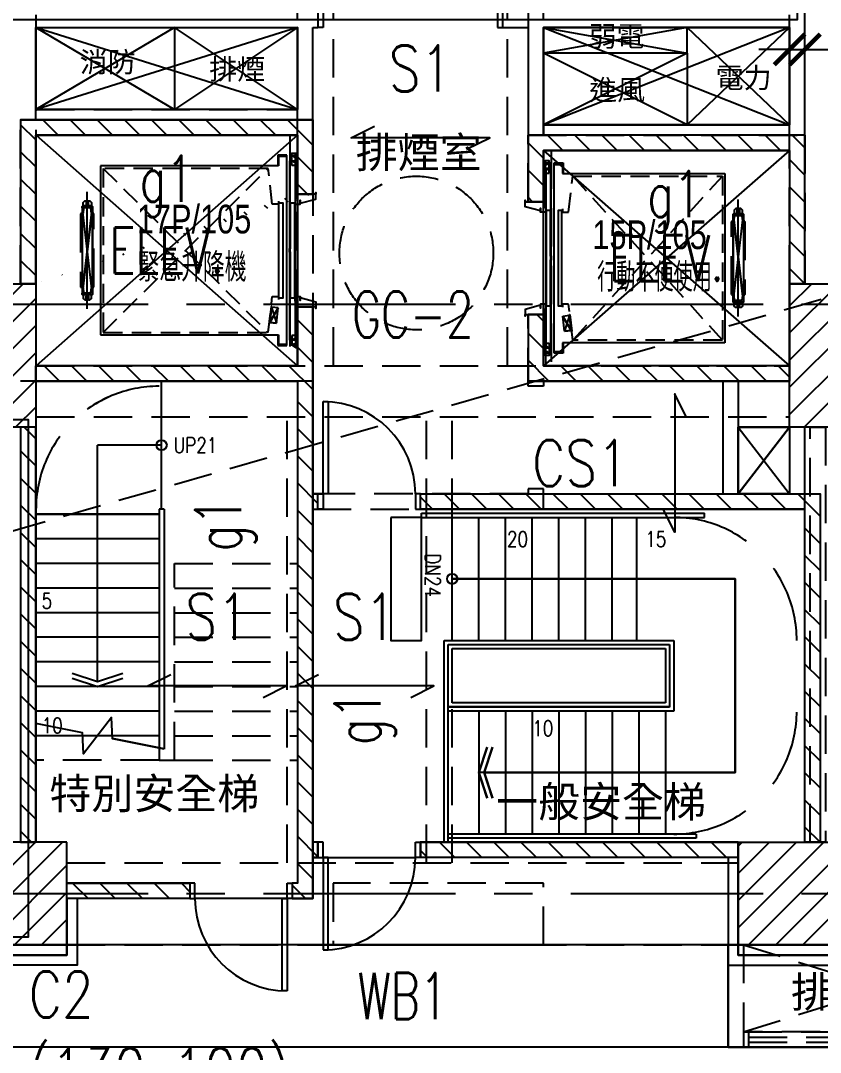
# Model space of a CAD drawing. Header units: millimetres. Extents: x -3377 to 119122, y -22007 to 15479.
# Drawn here: x 28935 to 29715, y 839 to 1846 of the extents above; entities that cross this region are included whole.
import ezdxf
from ezdxf.enums import TextEntityAlignment as Align
from ezdxf.xclip import XClip

# ---------------------------------------------------------------- set-up
doc = ezdxf.new("R2010")
doc.units = ezdxf.units.MM
doc.header["$LTSCALE"] = 150
doc.header["$MEASUREMENT"] = 0
for name, pattern in [('CENTER', [2, 1.25, -0.25, 0.25, -0.25]), ('CONTINOUS', [0]), ('DIVIDE2', [15.875, 6.35, -3.175, 0, -3.175, 0, -3.175]), ('DOT', [0.25, 0, -0.25]), ('HIDDEN', [0.375, 0.25, -0.125]), ('HIDDEN2', [0.1875, 0.125, -0.0625]), ('HIDDENX2', [0.75, 0.5, -0.25]), ('PHANTOM2', [31.75, 15.875, -3.175, 3.175, -3.175, 3.175, -3.175])]:
    doc.linetypes.add(name, pattern=pattern)
doc.layers.get('0').update_dxf_attribs({"plot": 0})
doc.layers.add('AREA', color=3, linetype='Continuous', plot=False)
doc.layers.add('S-ARCH', color=252, linetype='Continuous', plot=False)
for name, color, linetype in [('BEAM', 251, 'DOT'), ('CENTER', 1, 'CENTER'), ('COL', 1, 'Continuous'), ('DIM1', 7, 'Continuous'), ('E-TXT', 7, 'Continuous'), ('FIN', 5, 'Continuous'), ('HIDDEN', 2, 'HIDDEN'), ('OPEN', 4, 'Continuous'), ('OTHER', 4, 'Continuous'), ('PLANT', 3, 'Continuous'), ('S-COL', 7, 'Continuous'), ('S-COLB', 4, 'HIDDEN'), ('S-CONCB', 4, 'HIDDEN'), ('S-CONCB-W', 140, 'HIDDEN'), ('S-CONCWALL', 30, 'Continuous'), ('S-DIM', 2, 'Continuous'), ('S-GRID', 1, 'CENTER'), ('S-HATCH-COL', 13, 'Continuous'), ('S-HATCH-CONCWALL', 161, 'Continuous'), ('S-OPEN', 13, 'Continuous'), ('S-RCBMB', 3, 'HIDDEN'), ('S-RCBMG', 2, 'HIDDEN'), ('S-SLAB', 5, 'Continuous'), ('S-SLABT', 2, 'Continuous'), ('S-STAIR', 1, 'Continuous'), ('S-TEXT', 2, 'Continuous'), ('S-TEXTB', 3, 'Continuous'), ('S-TEXTC', 3, 'Continuous'), ('S-TEXTG', 2, 'Continuous'), ('STAIR', 4, 'Continuous'), ('STAIR3', 7, 'Continuous'), ('TEXT', 2, 'Continuous'), ('WALL', 2, 'Continuous'), ('WALL3', 4, 'Continuous')]:
    doc.layers.add(name, color=color, linetype=linetype)
doc.styles.add('3E', font='simplex.shx', dxfattribs={"width": 0.8, "height": 45, "bigfont": 'dayus.shx'})
doc.styles.add('CHINA', font='romans.shx', dxfattribs={"width": 0.8, "bigfont": 'china.shx'})
doc.styles.add('CHINESET', font='c2.shx', dxfattribs={"bigfont": 'china.shx'})
doc.styles.add('CS4', font='romans.shx', dxfattribs={"width": 0.7, "height": 45, "bigfont": 'lsp.shx'})
doc.styles.add('HH', font='')
doc.styles.get('HH').set_extended_font_data('Microsoft JhengHei')
doc.dimstyles.new('DIM150', dxfattribs={"dimscale": 15, "dimtxt": 3, "dimasz": 2, "dimexe": 2, "dimexo": 2, "dimgap": 1, "dimtad": 1, "dimdec": 1, "dimdsep": 46, "dimtxsty": 'CS4', "dimblk1": 'ARCHTICK', "dimblk2": 'ARCHTICK', "dimsah": 1, "dimcen": 2, "dimdle": 2, "dimadec": 0, "dimazin": 0, "dimtfac": 1, "dimtdec": 1, "dimtmove": 0, "dimatfit": 3, "dimldrblk": 'TAA', "dimfxl": 0, "dimtolj": 1, "dimarcsym": 0})

# ---------------------------------------------------------------- blocks, each defined once
blk = doc.blocks.new('LINE')
at = {"layer": 'S-GRID'}
for points in [[(-11059.11, -2310.91), (-4810.87, -2310.91)], [(-11059.11, -2885.91), (-4810.87, -2885.91)]]:
    blk.add_lwpolyline(points, dxfattribs=at)
blk = doc.blocks.new('CONC')
blk.add_lwpolyline([(-7350.9, -2855.9), (-6695.9, -2855.9), (-6695.9, -2935.9), (-7350.9, -2935.9)], close=True)
blk = doc.blocks.new('_ARCHTICK')
at = {"color": 0, "linetype": 'ByBlock', "const_width": 0.15}
blk.add_lwpolyline([(-0.5, -0.5), (0.5, 0.5)], dxfattribs=at)
blk = doc.blocks.new('*D56')
at = {"layer": 'DEFPOINTS', "color": 0, "transparency": 16777216}
for p in [(29700.3, 1817.8), (29685.3, 1719.2), (29700.3, 1719.2)]:
    blk.add_point(p, dxfattribs=at)
at = {"layer": 'S-DIM', "color": 0, "lineweight": -2, "transparency": 16777216}
for p, q in [((29685.3, 1749.2), (29685.3, 1847.8)), ((29700.3, 1749.2), (29700.3, 1847.8)), ((29685.3, 1817.8), (29655.3, 1817.8)), ((29685.3, 1817.8), (29700.3, 1817.8)), ((29700.3, 1817.8), (30036.6, 1817.8))]:
    blk.add_line(p, q, dxfattribs=at)
at = {"layer": 'S-DIM', "color": 0, "lineweight": -2, "transparency": 16777216, "xscale": 30, "yscale": 30, "zscale": 30}
blk.add_blockref('_ARCHTICK', (29685.3, 1817.8), dxfattribs=at)
at = {"layer": 'S-DIM', "color": 0, "lineweight": -2, "transparency": 16777216, "xscale": 30, "yscale": 30, "zscale": 30, "rotation": 180}
blk.add_blockref('_ARCHTICK', (29700.3, 1817.8), dxfattribs=at)
at = {"layer": 'S-DIM', "color": 0, "transparency": 16777216, "char_height": 45, "attachment_point": 5, "style": 'CS4'}
for s, insert in [('\\A1;RC牆(TYP.)', (29906.7, 1867.1)), ('\\A1;W(15)', (29906.7, 1768.5))]:
    blk.add_mtext(s, dxfattribs=dict(at, insert=insert))
blk = doc.blocks.new('TAA')
at = {"linetype": 'Continuous'}
blk.add_line((0, 0), (-1.663, 0), dxfattribs=at)
blk.add_solid([(-1.5, -0.25), (-1.5, 0.25), (0, 0)], dxfattribs=at)
blk = doc.blocks.new('WALL(B1F)')
for points in [[(-7395.9, -2290.9), (-7395.9, -2130.9), (-7110.9, -2130.9), (-7110.9, -2385.9), (-7380.9, -2385.9), (-7380.9, -2370.9), (-7125.9, -2370.9), (-7125.9, -2145.9), (-7380.9, -2145.9), (-7380.9, -2290.9), (-7395.9, -2290.9)], [(-6645.9, -2290.9), (-6645.9, -2160.9), (-6885.9, -2160.9), (-6885.9, -2210.9), (-6900.9, -2210.9), (-6900.9, -2145.9), (-6630.9, -2145.9), (-6630.9, -2290.9), (-6645.9, -2290.9)], [(-6645.9, -2385.9), (-6885.9, -2385.9), (-6885.9, -2390.9), (-6900.9, -2390.9), (-6900.9, -2320.9), (-6885.9, -2320.9), (-6885.9, -2370.9), (-6645.9, -2370.9), (-6645.9, -2385.9)], [(-6885.9, -2490.9), (-6900.9, -2490.9), (-6900.9, -2495.9), (-7125.9, -2495.9), (-7125.9, -2855.9), (-7110.9, -2855.9), (-7110.9, -2510.9), (-6885.9, -2510.9), (-6885.9, -2490.9)]]:
    blk.add_lwpolyline(points)
blk.add_lwpolyline([(-6610.9, -2835.9), (-6625.9, -2835.9), (-6625.9, -2430.9), (-6610.9, -2430.9)], close=True)
blk = doc.blocks.new('COL(1F)')
for points in [[(-7465.9, -2290.9), (-7380.9, -2290.9), (-7380.9, -2430.9), (-7465.9, -2430.9)], [(-6645.9, -2290.9), (-6560.9, -2290.9), (-6560.9, -2430.9), (-6645.9, -2430.9)], [(-7350.9, -2835.9), (-7480.9, -2835.9), (-7480.9, -2935.9), (-7350.9, -2935.9)], [(-6695.9, -2835.9), (-6565.9, -2835.9), (-6565.9, -2935.9), (-6695.9, -2935.9)]]:
    blk.add_lwpolyline(points, close=True)
blk = doc.blocks.new('WALL(1F)')
for points in [[(-7110.9, -2203.4), (-7110.9, -2130.9), (-7395.9, -2130.9), (-7395.9, -2290.9), (-7380.9, -2290.9)], [(-7380.9, -2290.9), (-7380.9, -2145.9), (-7125.9, -2145.9), (-7125.9, -2203.4)], [(-7125.9, -2203.4), (-7110.9, -2203.4)], [(-7005.9, -2495.9), (-6615.9, -2495.9), (-6615.9, -2835.9), (-6630.9, -2835.9), (-6630.9, -2510.9), (-7005.9, -2510.9), (-7005.9, -2495.9)]]:
    blk.add_lwpolyline(points)
for points in [[(-6630.9, -2290.9), (-6630.9, -2145.9), (-6900.9, -2145.9), (-6900.9, -2210.9), (-6885.9, -2210.9), (-6885.9, -2160.9), (-6645.9, -2160.9), (-6645.9, -2290.9)], [(-7110.9, -2313.4), (-7125.9, -2313.4), (-7125.9, -2370.9), (-7380.9, -2370.9), (-7380.9, -2385.9), (-7125.9, -2385.9), (-7125.9, -2875.9), (-7130.9, -2875.9), (-7130.9, -2890.9), (-7110.9, -2890.9), (-7110.9, -2850.9), (-7105.9, -2850.9), (-7105.9, -2835.9), (-7110.9, -2835.9), (-7110.9, -2510.9), (-7105.9, -2510.9), (-7105.9, -2495.9), (-7110.9, -2495.9), (-7110.9, -2385.9)], [(-6645.9, -2385.9), (-6645.9, -2370.9), (-6885.9, -2370.9), (-6885.9, -2320.9), (-6900.9, -2320.9), (-6900.9, -2385.9)], [(-7380.9, -2430.9), (-7395.9, -2430.9), (-7395.9, -2835.9), (-7380.9, -2835.9)], [(-7005.9, -2835.9), (-6695.9, -2835.9), (-6695.9, -2850.9), (-7005.9, -2850.9)], [(-7230.9, -2890.9), (-7350.9, -2890.9), (-7350.9, -2875.9), (-7230.9, -2875.9)]]:
    blk.add_lwpolyline(points, close=True)
blk = doc.blocks.new('STAIR(1F)')
for p, q in [((-7380.9, -2385.9), (-7380.9, -2719.9)), ((-6943.9, -2767.9), (-6933.9, -2767.9))]:
    blk.add_line(p, q)
at = {"linetype": 'CONTINOUS'}
for p, q in [((-7258.4, -2510.9), (-7258.4, -2385.9)), ((-7258.4, -2448.4), (-7320.9, -2448.4)), ((-7320.9, -2678.9), (-7320.9, -2448.4)), ((-7260.9, -2515.9), (-7380.9, -2515.9)), ((-7260.9, -2510.9), (-7260.9, -2674.9)), ((-7255.9, -2510.9), (-7260.9, -2510.9)), ((-7255.9, -2510.9), (-7255.9, -2676.2)), ((-7004.9, -2514.9), (-6728.9, -2514.9)), ((-7004.9, -2518.9), (-7004.9, -2514.9)), ((-6728.9, -2518.9), (-6728.9, -2514.9)), ((-7004.9, -2518.9), (-6728.9, -2518.9)), ((-6974.9, -2638.9), (-6974.9, -2518.9)), ((-6948.9, -2638.9), (-6948.9, -2518.9)), ((-6922.9, -2638.9), (-6922.9, -2518.9)), ((-6896.9, -2638.9), (-6896.9, -2518.9)), ((-6870.9, -2638.9), (-6870.9, -2518.9)), ((-6844.9, -2638.9), (-6844.9, -2518.9)), ((-6818.9, -2638.9), (-6818.9, -2518.9)), ((-6794.9, -2638.9), (-6794.9, -2518.9)), ((-7260.9, -2539.9), (-7380.9, -2539.9)), ((-7260.9, -2563.9), (-7380.9, -2563.9)), ((-7260.9, -2587.9), (-7380.9, -2587.9)), ((-7260.9, -2611.9), (-7380.9, -2611.9)), ((-7260.9, -2635.9), (-7380.9, -2635.9)), ((-6982.9, -2638.9), (-6758.9, -2638.9)), ((-6982.9, -2835.9), (-6982.9, -2638.9)), ((-6978.9, -2642.9), (-6762.9, -2642.9)), ((-6978.9, -2835.9), (-6978.9, -2642.9)), ((-6974.9, -2646.9), (-6766.9, -2646.9)), ((-6974.9, -2699.9), (-6974.9, -2646.9)), ((-6766.9, -2646.9), (-6766.9, -2699.9)), ((-6762.9, -2642.9), (-6762.9, -2703.9)), ((-6758.9, -2638.9), (-6758.9, -2707.9)), ((-7260.9, -2659.9), (-7380.9, -2659.9)), ((-7260.9, -2674.9), (-7260.9, -2743.9)), ((-7255.9, -2676.2), (-7255.9, -2744.9)), ((-7260.9, -2683.9), (-7380.9, -2683.9)), ((-7260.9, -2683.9), (-7380.9, -2683.9)), ((-7260.9, -2707.9), (-7380.9, -2707.9)), ((-6762.9, -2703.9), (-6978.9, -2703.9)), ((-6758.9, -2707.9), (-6978.9, -2707.9)), ((-6766.9, -2699.9), (-6974.9, -2699.9)), ((-6948.9, -2707.9), (-6948.9, -2827.9)), ((-6922.9, -2707.9), (-6922.9, -2827.9)), ((-6896.9, -2707.9), (-6896.9, -2827.9)), ((-6870.9, -2707.9), (-6870.9, -2827.9)), ((-6844.9, -2707.9), (-6844.9, -2827.9)), ((-6818.9, -2707.9), (-6818.9, -2827.9)), ((-6792.9, -2707.9), (-6792.9, -2827.9)), ((-6766.9, -2707.9), (-6766.9, -2827.9)), ((-7320.9, -2731.9), (-7335.4, -2731.9)), ((-7260.9, -2731.9), (-7306.3, -2731.9)), ((-6736.9, -2827.9), (-6978.9, -2827.9)), ((-6736.9, -2827.9), (-6736.9, -2831.9)), ((-6736.9, -2831.9), (-6978.9, -2831.9))]:
    blk.add_line(p, q, dxfattribs=at)
for points in [[(-7258.4, -2385.9), (-7380.9, -2385.9)], [(-6974.9, -2578.9), (-6698.9, -2578.9), (-6698.9, -2767.9), (-6948.9, -2767.9)], [(-7345.7, -2670.9), (-7320.9, -2678.9), (-7296.1, -2670.9)], [(-7345.7, -2675.9), (-7320.9, -2683.9), (-7296.1, -2675.9)], [(-7255.9, -2744.9), (-7306.2, -2734.8), (-7307.1, -2714.3), (-7334.6, -2749.6), (-7335.6, -2729), (-7380.9, -2719.9)], [(-6940.8, -2792.7), (-6948.9, -2767.9), (-6940.8, -2743.1)], [(-6940.8, -2743.1), (-6948.9, -2767.9), (-6940.8, -2792.7)], [(-6935.8, -2792.7), (-6943.9, -2767.9), (-6935.8, -2743.1)], [(-6935.8, -2743.1), (-6943.9, -2767.9), (-6935.8, -2792.7)]]:
    blk.add_lwpolyline(points)
blk.add_lwpolyline([(-6943.9, -2767.9), (-6698.9, -2767.9), (-6698.9, -2578.9), (-6974.9, -2578.9)], dxfattribs=at)
for centre in [(-7258.4, -2448.4), (-6974.9, -2578.9)]:
    blk.add_circle(centre, 5)
at = {"linetype": 'HIDDENX2'}
for centre, start, end in [((-7260.9, -2510.9), 89.9967, 179.9992), ((-6758.9, -2638.9), 0, 90), ((-6758.9, -2707.9), 270, 0)]:
    blk.add_arc(centre, 120, start, end, dxfattribs=at)
at = {"extrusion": (0, 0, -1)}
blk.add_ellipse((-6974.9, -2578.9), major_axis=(-3.54, 3.54), ratio=1, start_param=5.497787, end_param=11.780972, dxfattribs=at)
at = {"style": 'CHINA', "width": 0.8}
blk.add_text('UP', height=15, dxfattribs=at).set_placement((-7246.7, -2456))
blk.add_text('DN', height=15, rotation=270, dxfattribs=at).set_placement((-7001.4, -2553.9))
blk = doc.blocks.new('COL(B1F)')
for points in [[(-7465.9, -2290.9), (-7380.9, -2290.9), (-7380.9, -2430.9), (-7465.9, -2430.9)], [(-6645.9, -2290.9), (-6560.9, -2290.9), (-6560.9, -2430.9), (-6645.9, -2430.9)], [(-7350.9, -2835.9), (-7480.9, -2835.9), (-7480.9, -2935.9), (-7350.9, -2935.9)], [(-6695.9, -2835.9), (-6565.9, -2835.9), (-6565.9, -2935.9), (-6695.9, -2935.9)]]:
    blk.add_lwpolyline(points, close=True)
blk = doc.blocks.new('DwFm')
at = {"layer": 'DEFPOINTS', "color": 252, "linetype": 'HIDDEN'}
blk.add_lwpolyline([(-6560.9, -6171), (-12110.4, -7760.1)], dxfattribs=at)
blk = doc.blocks.new('A$C46EB5EE3')
at = {"color": 252}
for p, q in [((-685, 250), (-820, 170)), ((-820, 250), (-685, 170)), ((-565, 250), (-685, 170)), ((-565, 170), (-685, 250)), ((-685, 250), (-685, 170)), ((-185, 225), (-185, 250)), ((-185, 225), (-325, 155)), ((-185, 155), (-325, 225)), ((-565, 170), (-820, 170)), ((-85, 155), (-325, 155)), ((-85, 155), (-325, 155)), ((-85, -140), (-135, -140)), ((-135, -205), (-85, -140)), ((-135, -140), (-85, -205)), ((-85, -140), (-85, -205))]:
    blk.add_line(p, q, dxfattribs=at)
at = {"color": 252, "ltscale": 10}
for p, q in [((-566.8, 115.5), (-566.8, 127.5)), ((-323.2, 108), (-323.2, 120)), ((-566.8, -50.5), (-566.8, -62.5)), ((-323.2, -58), (-323.2, -80))]:
    blk.add_line(p, q, dxfattribs=at)
at = {"color": 252, "linetype": 'HIDDEN2'}
for p, q in [((-754.5, 112.5), (-593.5, -47.5)), ((-754.5, -47.5), (-593.5, 112.5)), ((-150.5, 105), (-296.5, -55)), ((-150.5, -55), (-296.5, 105))]:
    blk.add_line(p, q, dxfattribs=at)
at = {"color": 252, "linetype": 'HIDDEN'}
for p, q in [((-685, -273), (-565, -273)), ((-685, -465), (-685, -273)), ((-685, -297), (-565, -297)), ((-685, -321), (-565, -321)), ((-685, -345), (-565, -345)), ((-685, -369), (-565, -369)), ((-685, -393), (-565, -393)), ((-685, -393), (-565, -393)), ((-685, -417), (-565, -417)), ((-685, -441), (-565, -441)), ((-685, -441), (-565, -441)), ((-700, -453), (-700, -465)), ((-700, -465), (-820, -465)), ((-700, -465), (-685, -465)), ((-685, -465), (-565, -465)), ((-130, -730), (-130, -745)), ((-130, -730), (-125, -730)), ((-125, -730), (-125, -745)), ((-55, -730), (-125, -730)), ((-125, -735), (2.5, -735)), ((-125, -740), (2.5, -740)), ((-125, -745), (-130, -745)), ((-125, -745), (-55, -745))]:
    blk.add_line(p, q, dxfattribs=at)
at = {"color": 252}
for points in [[(-185, 250), (-325, 225)], [(-325, 250), (-185, 225), (-325, 225)], [(-85, 250), (-185, 155)], [(-85, 155), (-185, 250)], [(-185, 225), (-185, 155)], [(-325, 155), (-85, 155)], [(-784.8, -379.9), (-760, -388), (-735.2, -379.9)], [(-784.8, -384.9), (-760, -393), (-735.2, -384.9)], [(-379.9, -452.2), (-388, -477), (-379.9, -501.8)], [(-374.9, -452.2), (-383, -477), (-374.9, -501.8)]]:
    blk.add_lwpolyline(points, dxfattribs=at)
at = {"color": 252, "linetype": 'PHANTOM2'}
for points in [[(-575.5, 32.5), (-575.5, 124), (-583.5, 124), (-583.5, 115), (-757, 115), (-757, -50), (-583.5, -50), (-583.5, -59), (-575.5, -59), (-575.5, 32.5)], [(-314.5, 25), (-314.5, 116.5), (-306.5, 116.5), (-306.5, 107.5), (-148, 107.5), (-148, -57.5), (-306.5, -57.5), (-306.5, -66.5), (-314.5, -66.5), (-314.5, 25)]]:
    blk.add_lwpolyline(points, dxfattribs=at)
at = {"color": 252, "linetype": 'DIVIDE2'}
for points in [[(-584.1, -50), (-584.1, -60.4), (-575.5, -60.4), (-575.5, 125.4), (-584.1, 125.4), (-584.1, 115)], [(-566, -17.7), (-566, -60), (-572, -60), (-572, 125), (-566, 125), (-566, 82.7)], [(-324, -25.2), (-324, -67.5), (-318, -67.5), (-318, 117.5), (-324, 117.5), (-324, 75.2)], [(-305.9, -57.5), (-305.9, -67.9), (-314.5, -67.9), (-314.5, 117.9), (-305.9, 117.9), (-305.9, 107.5)]]:
    blk.add_lwpolyline(points, dxfattribs=at)
at = {"color": 252, "ltscale": 10}
for points in [[(-570.5, 115.5), (-570.5, 127.5), (-566.5, 127.5), (-566.5, 115.5)], [(-319.5, 108), (-319.5, 120), (-323.5, 120), (-323.5, 108)], [(-583, -14), (-583, 79), (-579.2, 79), (-579.2, -14)], [(-307, -21.5), (-307, 71.5), (-310.8, 71.5), (-310.8, -21.5)], [(-570.5, -50.5), (-570.5, -60), (-566.5, -62.5), (-566.5, -50.5)], [(-319.5, -58), (-319.5, -70), (-323.5, -70), (-323.5, -58)]]:
    blk.add_lwpolyline(points, close=True, dxfattribs=at)
at = {"color": 252, "linetype": 'HIDDEN2'}
for points in [[(-583.5, 80.5), (-583.5, 77.5), (-589.5, 77.5), (-593.5, 112.5), (-754.5, 112.5), (-754.5, -47.5), (-593.5, -47.5), (-589.5, -12.5), (-583.5, -12.5), (-583.5, -15.5)], [(-306.5, 73), (-306.5, 70), (-300.5, 70), (-296.5, 105), (-150.5, 105), (-150.5, -55), (-296.5, -55), (-300.5, -20), (-306.5, -20), (-306.5, -23)], [(-590.2, -22.9), (-590.1, -22.1), (-590.6, -22.1), (-592.5, -38.5), (-592, -38.5), (-591.9, -37.8)], [(-585.4, -38.5), (-591.9, -37.8), (-583.7, -23.6), (-591.9, -37.8), (-585.4, -38.5), (-583.7, -23.6), (-590.2, -22.9), (-591.9, -37.8), (-590.2, -22.9), (-585.4, -38.5)], [(-299.7, -30.8), (-299.8, -30), (-299.3, -30), (-297.5, -46.4), (-298, -46.4), (-298.1, -45.7)], [(-304.5, -46.4), (-298.1, -45.7), (-306.2, -31.5), (-298.1, -45.7), (-304.5, -46.4), (-306.2, -31.5), (-299.7, -30.8), (-298.1, -45.7), (-299.7, -30.8), (-304.5, -46.4)]]:
    blk.add_lwpolyline(points, dxfattribs=at)
at = {"color": 252, "linetype": 'PHANTOM2'}
for points in [[(-572.5, -55), (-572.5, 120), (-567.2, 120), (-567.2, -55)], [(-317.5, -62.5), (-317.5, 112.5), (-322.8, 112.5), (-322.8, -62.5)]]:
    blk.add_lwpolyline(points, close=True, dxfattribs=at)
at = {"color": 252, "ltscale": 10}
for points in [[(-766, 76), (-774, 76), (-774, 79.3), (-772.5, 80.8), (-771.1, 80.8), (-771.1, 77.2, 0.414214), (-770.9, 77), (-769.1, 77, 0.414214), (-768.9, 77.2), (-768.9, 80.8), (-767.5, 80.8), (-766, 79.3), (-766, 75.5), (-774, 75.5), (-774, 76)], [(-139, 68.5), (-131, 68.5), (-131, 71.8), (-132.5, 73.3), (-133.9, 73.3), (-133.9, 69.7, -0.414214), (-134.1, 69.5), (-135.9, 69.5, -0.414214), (-136.1, 69.7), (-136.1, 73.3), (-137.5, 73.3), (-139, 71.8), (-139, 68), (-131, 68), (-131, 68.5)], [(-766, -10.9), (-774, -10.9), (-774, -14.3), (-772.5, -15.8), (-771.1, -15.8), (-771.1, -12.2, -0.414214), (-770.9, -12), (-769.1, -12, -0.414214), (-768.9, -12.2), (-768.9, -15.8), (-767.5, -15.8), (-766, -14.3), (-766, -10.5), (-774, -10.5), (-774, -10.9)], [(-139, -18.4), (-131, -18.4), (-131, -21.8), (-132.5, -23.3), (-133.9, -23.3), (-133.9, -19.7, 0.414214), (-134.1, -19.5), (-135.9, -19.5, 0.414214), (-136.1, -19.7), (-136.1, -23.3), (-137.5, -23.3), (-139, -21.8), (-139, -18), (-131, -18), (-131, -18.4)]]:
    blk.add_lwpolyline(points, format="xyb", dxfattribs=at)
for points in [[(-565, 89), (-565, 87.5), (-566.2, 81.9), (-567.2, 81.9), (-567.2, 77.5), (-562.2, 77.5), (-562.2, 81.4), (-562.2, 78.5), (-547, 82.5), (-547, 89), (-547, 87.5), (-550, 87.5), (-550, 89), (-550, 87.5), (-565, 87.5)], [(-325, 81.5), (-325, 80), (-323.8, 74.4), (-322.8, 74.4), (-322.8, 70), (-327.8, 70), (-327.8, 73.9), (-327.8, 71), (-343, 75), (-343, 81.5), (-343, 80), (-340, 80), (-340, 81.5), (-340, 80), (-325, 80)], [(-775, 75.5), (-765, 75.5), (-775, -10.5), (-765, 75.5), (-775, 75.5), (-775, -10.5), (-765, -10.5), (-765, 75.5), (-765, -10.5), (-775, 75.5)], [(-572.8, 32.5), (-572.8, 34.3), (-571.7, 34.3), (-571.7, 79), (-567.7, 79), (-567.7, -14), (-571.7, -14), (-571.7, 30.7), (-572.8, 30.7), (-572.8, 32.5)], [(-317.2, 25), (-317.2, 26.8), (-318.3, 26.8), (-318.3, 71.5), (-322.3, 71.5), (-322.3, -21.5), (-318.3, -21.5), (-318.3, 23.2), (-317.2, 23.2), (-317.2, 25)], [(-130, 68), (-140, 68), (-130, -18), (-140, 68), (-130, 68), (-130, -18), (-140, -18), (-140, 68), (-140, -18), (-130, 68)], [(-565, -24), (-565, -22.5), (-566.2, -16.9), (-567.2, -16.9), (-567.2, -12.5), (-562.2, -12.5), (-562.2, -16.4), (-562.2, -13.5), (-547, -17.5), (-547, -24), (-547, -22.5), (-550, -22.5), (-550, -24), (-550, -22.5), (-565, -22.5)], [(-325, -31.5), (-325, -30), (-323.8, -24.4), (-322.8, -24.4), (-322.8, -20), (-327.8, -20), (-327.8, -23.9), (-327.8, -21), (-343, -25), (-343, -31.5), (-343, -30), (-340, -30), (-340, -31.5), (-340, -30), (-325, -30)]]:
    blk.add_lwpolyline(points, dxfattribs=at)
at = {"color": 252, "linetype": 'HIDDEN'}
blk.add_lwpolyline([(-325, -585), (-530, -585), (-530, -645), (-325, -645)], close=True, dxfattribs=at)
at = {"color": 252, "ltscale": 10}
for centre in [(-568.3, 124), (-568.3, 124), (-568.3, 119), (-568.3, 119), (-321.7, 116.5), (-321.7, 116.5), (-321.7, 111.5), (-321.7, 111.5), (-568.3, -54), (-568.3, -54), (-568.3, -59), (-568.3, -59), (-321.7, -61.5), (-321.7, -61.5), (-321.7, -66.5), (-321.7, -66.5)]:
    blk.add_circle(centre, 0.425, dxfattribs=at)
at = {"color": 252}
for centre in [(-697.5, -157.5), (-414, -288)]:
    blk.add_circle(centre, 5, dxfattribs=at)
at = {"color": 252, "linetype": 'HIDDENX2'}
for centre, start, end in [((-700, -220), 89.9967, 179.9992), ((-198, -348), 0, 90), ((-198, -417), 270, 0)]:
    blk.add_arc(centre, 120, start, end, dxfattribs=at)
at = {"layer": 'AREA', "color": 252}
for points in [[(-1702.5, -637.5), (-1702.5, -645), (-1902.5, -645), (-1902.5, 40), (-1797.5, 40), (-1797.5, 687.5), (-1082.5, 687.5), (-1082.5, 482.5), (-77.5, 482.5), (-77.5, 257.5), (-1082.5, 257.5), (-1082.5, -132.5), (-827.5, -132.5), (-827.5, -630), (-827.5, -637.5)], [(-1702.5, -637.5), (-1702.5, -5), (-1797.5, -5), (-1797.5, 687.5), (-1082.5, 687.5), (-1082.5, 482.5), (-77.5, 482.5), (-77.5, 257.5), (-1082.5, 257.5), (-1082.5, -132.5), (-827.5, -132.5), (-827.5, -637.5)], [(155, -745), (-145, -745), (-145, -645), (155, -645)]]:
    blk.add_lwpolyline(points, close=True, dxfattribs=at)
at = {"layer": 'BEAM', "color": 252, "linetype": 'HIDDEN'}
for p, q in [((-572.5, 145), (-572.5, -80)), ((-317.5, 130), (-317.5, -80))]:
    blk.add_line(p, q, dxfattribs=at)
at = {"layer": 'CENTER', "color": 252}
for p, q in [((-770, -24.6), (-770, 89.6)), ((-135, -32.1), (-135, 82.1))]:
    blk.add_line(p, q, dxfattribs=at)
at = {"layer": 'COL', "color": 252}
for points in [[(-905, 0), (-820, 0), (-820, -140), (-905, -140)], [(-85, 0), (0, 0), (0, -140), (-85, -140)], [(-790, -545), (-920, -545), (-920, -645), (-790, -645)], [(-135, -545), (-5, -545), (-5, -645), (-135, -645)]]:
    blk.add_lwpolyline(points, close=True, dxfattribs=at)
at = {"layer": 'DIM1', "color": 252, "linetype": 'HIDDEN'}
blk.add_circle((-449, 30), 75, dxfattribs=at)
at = {"layer": 'FIN', "color": 252}
blk.add_line((-325, 130, 0), (-85, 130, 0), dxfattribs=at)
at = {"layer": 'FIN', "color": 252, "elevation": 0}
for points in [[(-145, -560), (-145, -665), (5, -665), (5, -645)], [(-135, -560), (-135, -655), (-5, -655), (-5, -645)], [(-780, -600), (-780, -665), (-930, -665), (-930, -645)], [(-790, -600), (-790, -655), (-920, -655), (-920, -645)], [(-920, -645), (-920, -655), (-790, -655), (-790, -645)], [(-5, -645), (-5, -655), (-135, -655), (-135, -645)]]:
    blk.add_lwpolyline(points, dxfattribs=at)
at = {"layer": 'HIDDEN', "color": 252}
for points in [[(-776.5, 68), (-776.5, -3, 0.414214), (-776, -3.5), (-774.6, -3.5, -0.385314), (-774.1, -3.9), (-773.6, -8.5, 0.385314), (-773.1, -9), (-766.9, -9, 0.385314), (-766.4, -8.5), (-765.9, -3.9, -0.385314), (-765.4, -3.5), (-764, -3.5, 0.414214), (-763.5, -3), (-763.5, 68, 0.414214), (-764, 68.5), (-765.4, 68.5, -0.385314), (-765.9, 69), (-766.4, 73.6, 0.385314), (-766.9, 74), (-773.1, 74, 0.385314), (-773.6, 73.6), (-774.1, 69, -0.385314), (-774.6, 68.5), (-776, 68.5, 0.414214), (-776.5, 68, 1)], [(-128.5, 60.5), (-128.5, -10.5, -0.414214), (-129, -11), (-130.4, -11, 0.385314), (-130.9, -11.4), (-131.4, -16, -0.385314), (-131.9, -16.5), (-138.1, -16.5, -0.385314), (-138.6, -16), (-139.1, -11.4, 0.385314), (-139.6, -11), (-141, -11, -0.414214), (-141.5, -10.5), (-141.5, 60.5, -0.414214), (-141, 61), (-139.6, 61, 0.385314), (-139.1, 61.5), (-138.6, 66.1, -0.385314), (-138.1, 66.5), (-131.9, 66.5, -0.385314), (-131.4, 66.1), (-130.9, 61.5, 0.385314), (-130.4, 61), (-129, 61, -0.414214), (-128.5, 60.5, -1)]]:
    blk.add_lwpolyline(points, format="xyb", dxfattribs=at)
at = {"layer": 'OPEN', "color": 252, "linetype": 'Continuous'}
for p, q in [((-540, 265), (-540, 250)), ((-370, 265), (-370, 250)), ((-540, 250), (-545, 250)), ((-370, 250), (-365, 250)), ((-540, -205), (-540, -115)), ((-540, -115), (-535, -115)), ((-535, -115), (-535, -205)), ((-545, -205), (-540, -205)), ((-540, -205), (-540, -220)), ((-535, -205), (-540, -205)), ((-445, -205), (-450, -205)), ((-450, -205), (-450, -220)), ((-540, -220), (-545, -220)), ((-450, -220), (-445, -220)), ((-540, -545), (-545, -545)), ((-540, -560), (-540, -545)), ((-450, -560), (-450, -545)), ((-450, -545), (-445, -545)), ((-545, -560), (-540, -560)), ((-540, -560), (-450, -560)), ((-540, -560), (-540, -650)), ((-535, -560), (-540, -560)), ((-535, -650), (-535, -560)), ((-445, -560), (-450, -560)), ((-665, -585), (-670, -585)), ((-665, -600), (-665, -585)), ((-575, -600), (-575, -585)), ((-575, -585), (-570, -585)), ((-670, -600), (-665, -600)), ((-575, -600), (-665, -600)), ((-580, -690), (-580, -600)), ((-580, -600), (-575, -600)), ((-570, -600), (-575, -600)), ((-575, -600), (-575, -690)), ((-540, -650), (-535, -650)), ((-575, -690), (-580, -690))]:
    blk.add_line(p, q, dxfattribs=at)
for centre, start, end in [((-540, -205), 0, 90), ((-540, -560), 270, 0), ((-575, -600), 180, 270)]:
    blk.add_arc(centre, 90, start, end, dxfattribs=at)
at = {"layer": 'OTHER', "color": 252}
blk.add_lwpolyline([(-695, -454), (-745.3, -443.9), (-746.3, -423.3), (-773.7, -458.6), (-774.7, -438.1), (-820, -429)], dxfattribs=at)
at = {"layer": 'PLANT', "color": 252}
for p, q in [((-780, -745, 0), (-890, -745, 0)), ((-780, -745, 0), (-890, -745, 0)), ((-125, -745, 0), (-780, -745, 0)), ((-125, -745, 0), (-780, -745, 0)), ((-125, -745, 0), (-125, -745, 0)), ((175, -745, 0), (-125, -745, 0)), ((-125, -745, 0), (-125, -745, 0)), ((175, -745, 0), (-125, -745, 0))]:
    blk.add_line(p, q, dxfattribs=at)
at = {"layer": 'PLANT', "color": 252, "elevation": 0}
blk.add_lwpolyline([(970, -745), (175, -745), (175, -745), (-125, -745), (-125, -745), (-780, -745), (-890, -745)], dxfattribs=at)
blk.add_lwpolyline([(970, -745), (175, -745), (175, -745), (-125, -745), (-125, -745), (-780, -745), (-890, -745)], dxfattribs=at)
at = {"layer": 'STAIR', "color": 252, "linetype": 'CONTINOUS'}
for p, q in [((-697.5, -220), (-697.5, -95)), ((-760, -388), (-760, -157.5)), ((-697.5, -157.5), (-760, -157.5)), ((-700, -220), (-700, -384)), ((-695, -220), (-700, -220)), ((-695, -220), (-695, -385.3)), ((-700, -225), (-820, -225)), ((-444, -224), (-168, -224)), ((-444, -228), (-444, -224)), ((-444, -228), (-168, -228)), ((-414, -348), (-414, -228)), ((-388, -348), (-388, -228)), ((-362, -348), (-362, -228)), ((-336, -348), (-336, -228)), ((-310, -348), (-310, -228)), ((-284, -348), (-284, -228)), ((-258, -348), (-258, -228)), ((-234, -348), (-234, -228)), ((-168, -228), (-168, -224)), ((-700, -249), (-820, -249)), ((-700, -273), (-820, -273)), ((-700, -297), (-820, -297)), ((-700, -321), (-820, -321)), ((-700, -345), (-820, -345)), ((-422, -348), (-198, -348)), ((-422, -545), (-422, -348)), ((-418, -352), (-202, -352)), ((-418, -545), (-418, -352)), ((-202, -352), (-202, -413)), ((-198, -348), (-198, -417)), ((-414, -356), (-206, -356)), ((-414, -409), (-414, -356)), ((-206, -356), (-206, -409)), ((-700, -369), (-820, -369)), ((-700, -384), (-700, -453)), ((-695, -385.3), (-695, -454)), ((-700, -393), (-820, -393)), ((-700, -393), (-820, -393)), ((-206, -409), (-414, -409)), ((-700, -417), (-820, -417)), ((-202, -413), (-418, -413)), ((-198, -417), (-418, -417)), ((-388, -417), (-388, -537)), ((-362, -417), (-362, -537)), ((-336, -417), (-336, -537)), ((-310, -417), (-310, -537)), ((-284, -417), (-284, -537)), ((-258, -417), (-258, -537)), ((-232, -417), (-232, -537)), ((-206, -417), (-206, -537)), ((-700, -441), (-820, -441)), ((-700, -441), (-820, -441)), ((-176, -537), (-418, -537)), ((-176, -541), (-418, -541)), ((-176, -537), (-176, -541))]:
    blk.add_line(p, q, dxfattribs=at)
for points in [[(-474, -228), (-474, -348), (-444, -348), (-444, -228), (-474, -228)], [(-383, -477), (-138, -477), (-138, -288), (-414, -288)]]:
    blk.add_lwpolyline(points, dxfattribs=at)
at = {"layer": 'STAIR3', "color": 252}
blk.add_line((-383, -477), (-373, -477), dxfattribs=at)
for points in [[(-414, -288), (-138, -288), (-138, -477), (-388, -477)], [(-379.9, -501.8), (-388, -477), (-379.9, -452.2)], [(-374.9, -501.8), (-383, -477), (-374.9, -452.2)]]:
    blk.add_lwpolyline(points, dxfattribs=at)
at = {"layer": 'STAIR3', "color": 252, "extrusion": (0, 0, -1)}
blk.add_ellipse((-414, -288), major_axis=(-3.54, 3.54), ratio=1, start_param=5.497787, end_param=11.780972, dxfattribs=at)
at = {"layer": 'WALL', "color": 252}
for p, q in [((-545, 265), (-545, 250)), ((-365, 265), (-365, 250)), ((-820, 160), (-820, 250)), ((-820, 250), (-565, 250)), ((-820, 250), (-565, 250)), ((-565, 160), (-565, 250)), ((-550, 152.5), (-550, 250)), ((-550, 250), (-545, 250)), ((-365, 250), (-340, 250)), ((-835, 160), (-550, 160)), ((-550, 160), (-550, 87.5)), ((-565, 145), (-820, 145)), ((-820, 145), (-820, -80)), ((-565, 87.5), (-565, 145)), ((-85, 145), (-340, 145)), ((-340, 145), (-340, 80)), ((-325, 80), (-325, 130)), ((-85, 130), (-325, 130)), ((-310, 130), (-85, 130)), ((-310, 130), (-85, 130)), ((-85, 130), (-85, -80)), ((-550, 87.5), (-565, 87.5)), ((-340, 80), (-325, 80)), ((-565, -22.5), (-550, -22.5)), ((-565, -80), (-565, -22.5)), ((-550, -22.5), (-550, -95)), ((-550, -30), (-550, -600)), ((-325, -30), (-340, -30)), ((-340, -30), (-340, -95)), ((-325, -80), (-325, -30)), ((-820, -77.5), (-820, -545)), ((-565, -80), (-820, -80)), ((-85, -80), (-325, -80)), ((-550, -95), (-835, -95)), ((-565, -95), (-565, -95)), ((-550, -95), (-565, -95)), ((-565, -95), (-565, -585)), ((-565, -100), (-565, -100)), ((-550, -95), (-550, -95)), ((-550, -100), (-550, -100)), ((-85, -95), (-340, -95)), ((-150, -95), (-150, -205)), ((-135, -95), (-135, -205)), ((-70, -545), (-70, -140)), ((-70, -545), (-70, -140)), ((-550, -205), (-545, -205)), ((-545, -220), (-545, -205)), ((-445, -220), (-445, -205)), ((-445, -205), (-70, -205)), ((-550, -220), (-545, -220)), ((-445, -220), (-70, -220)), ((-545, -545), (-550, -545)), ((-545, -545), (-545, -560)), ((-135, -545), (-445.4, -545)), ((-445, -545), (-445, -560)), ((-545, -560), (-550, -560)), ((-135, -560), (-445, -560)), ((-670, -585), (-790, -585)), ((-670, -585), (-670, -600)), ((-565, -585), (-570, -585)), ((-570, -585), (-570, -600)), ((-670, -600), (-790, -600)), ((-550, -600), (-570, -600))]:
    blk.add_line(p, q, dxfattribs=at)
for points in [[(-70, 0), (-70, 265), (-340, 265), (-340, 145)], [(-85, 145), (-85, 250), (-325, 250), (-325, 145)]]:
    blk.add_lwpolyline(points, dxfattribs=at)
at = {"layer": 'WALL3', "color": 252, "linetype": 'HIDDEN'}
for p, q in [((-130, -645), (140, -730)), ((-130, -730), (140, -645))]:
    blk.add_line(p, q, dxfattribs=at)
at = {"layer": 'WALL3', "color": 252}
blk.add_lwpolyline([(-145, -645), (-145, -745), (155, -745), (155, -645)], dxfattribs=at)
at = {"layer": 'WALL3', "color": 252, "linetype": 'HIDDEN'}
blk.add_lwpolyline([(-130, -645), (-130, -730), (140, -730), (140, -645)], dxfattribs=at)
at = {"layer": 'E-TXT', "color": 252, "style": 'CHINESET'}
for s, width, p in [('17P/105', 0.8, (-610, 49.1)), ('15P/105', 0.8, (-165.8, 33.8)), ('行動不便使用', 0.7, (-160.9, -7.7))]:
    blk.add_text(s, height=28, dxfattribs=dict(at, width=width)).set_placement(p, align=Align.RIGHT)
at = {"layer": 'E-TXT', "color": 252, "style": 'CHINESET', "width": 0.8}
blk.add_text('緊急升降機', height=28, dxfattribs=at).set_placement((-667.8, 17.5), align=Align.MIDDLE)
at = {"layer": 'TEXT', "color": 252, "style": 'HH'}
for s, height, p in [('弱電', 20, (-281, 231.4)), ('消防', 20, (-777.4, 206.4)), ('排煙', 20, (-651, 199.3)), ('電力', 20, (-157.1, 190.9)), ('進風', 20, (-280.4, 179.2)), ('排氣墩座', 30, (-83.6, -706.1))]:
    blk.add_text(s, height=height, dxfattribs=at).set_placement(p)
for s, p in [('排煙室', (-446.7, 113.1)), ('特別安全梯', (-704.6, -512.4)), ('一般安全梯', (-268.9, -520.5))]:
    blk.add_text(s, height=30, dxfattribs=at).set_placement(p, align=Align.CENTER)
at = {"layer": 'TEXT', "color": 252, "style": 'CHINA', "width": 0.8}
for s, p in [('UP21', (-685.8, -165.1)), ('20', (-360.6, -256.7)), ('15', (-225.7, -256.7)), ('5', (-814.5, -316.9)), ('10', (-814.5, -438.5)), ('10', (-336, -441.3))]:
    blk.add_text(s, height=15, dxfattribs=at).set_placement(p)
blk.add_text('DN24', height=15, rotation=270, dxfattribs=at).set_placement((-440.5, -263))
blk = doc.blocks.new('2022-0217')
blk.add_blockref('A$C46EB5EE3', (17659.9, -6171))

msp = doc.modelspace()

# ---------------------------------------------------------------- hatches: boundary and pattern name
at = {"layer": 'S-HATCH-COL'}
h = msp.add_hatch(dxfattribs=at)
h.set_pattern_fill('ANSI31', color=256, scale=150, style=0)
h.set_pattern_definition([(45, (12110.4, 3880.068), (-13.258252, 13.258252), [])])
h.paths.add_polyline_path([(30740.33, 2359.16), (30850.33, 2359.16), (30850.33, 2259.16), (30740.33, 2259.16)])
h.paths.add_polyline_path([(30740.33, 1619.16), (30850.33, 1619.16), (30850.33, 1519.16), (30740.33, 1519.16)])
h.paths.add_polyline_path([(30720.33, 1044.16), (30850.33, 1044.16), (30850.33, 944.16), (30720.33, 944.16)])
h.paths.add_polyline_path([(29635.33, 1044.16), (29765.33, 1044.16), (29765.33, 944.16), (29635.33, 944.16)])
h.paths.add_polyline_path([(28980.33, 1044.16), (28850.33, 1044.16), (28850.33, 944.16), (28980.33, 944.16)])
h.paths.add_polyline_path([(27965.33, 2934.16), (28095.33, 2934.16), (28095.33, 2834.16), (27965.33, 2834.16)])
h.paths.add_polyline_path([(27965.33, 2369.16), (28075.33, 2369.16), (28075.33, 2269.16), (27965.33, 2269.16)])
h.paths.add_polyline_path([(27965.33, 1634.16), (28075.33, 1634.16), (28075.33, 1534.16), (27965.33, 1534.16)])
h.paths.add_polyline_path([(27965.33, 1044.16), (28095.33, 1044.16), (28095.33, 944.16), (27965.33, 944.16)])
h.paths.add_polyline_path([(28950.33, 2934.16), (28820.33, 2934.16), (28820.33, 2834.16), (28950.33, 2834.16)])
h.paths.add_polyline_path([(29685.33, 1589.16), (29770.33, 1589.16), (29770.33, 1449.16), (29685.33, 1449.16)])
h.paths.add_polyline_path([(29685.33, 2414.16), (29770.33, 2414.16), (29770.33, 2274.16), (29685.33, 2274.16)])
h.paths.add_polyline_path([(28950.33, 2414.16), (28865.33, 2414.16), (28865.33, 2274.16), (28950.33, 2274.16)])
h.paths.add_polyline_path([(28865.33, 1589.16), (28950.33, 1589.16), (28950.33, 1449.16), (28865.33, 1449.16)])
h.paths.add_polyline_path([(29685.33, 2934.16), (29815.33, 2934.16), (29815.33, 2834.16), (29685.33, 2834.16)])
h.paths.add_polyline_path([(30720.33, 2934.16), (30850.33, 2934.16), (30850.33, 2834.16), (30720.33, 2834.16)])
at = {"layer": 'S-HATCH-CONCWALL'}
h = msp.add_hatch(dxfattribs=at)
h.set_pattern_fill('ANSI31', color=256, scale=150, angle=90, style=0)
h.paths.add_polyline_path([(29700.33, 1589.16), (29700.33, 1734.16), (29430.33, 1734.16), (29430.33, 1669.16), (29445.33, 1669.16), (29445.33, 1719.16), (29685.33, 1719.16), (29685.33, 1589.16)])
h.paths.add_polyline_path([(29685.33, 1494.16), (29685.33, 1509.16), (29445.33, 1509.16), (29445.33, 1559.16), (29430.33, 1559.16), (29430.33, 1494.16)])
edge = h.paths.add_edge_path()
edge.add_line((28950.33, 1589.16), (28950.33, 1734.16))
edge.add_line((28950.33, 1734.16), (29205.33, 1734.16))
edge.add_line((29205.33, 1734.16), (29205.33, 1676.66))
edge = h.paths.add_edge_path()
edge.add_line((29205.33, 1676.66), (29220.33, 1676.66))
edge = h.paths.add_edge_path()
edge.add_line((29220.33, 1676.66), (29220.33, 1749.16))
edge.add_line((29220.33, 1749.16), (28935.33, 1749.16))
edge.add_line((28935.33, 1749.16), (28935.33, 1589.16))
edge.add_line((28935.33, 1589.16), (28950.33, 1589.16))
h.paths.add_polyline_path([(29220.33, 1566.66), (29205.33, 1566.66), (29205.33, 1509.16), (28950.33, 1509.16), (28950.33, 1494.16), (29205.33, 1494.16), (29205.33, 1004.16), (29200.33, 1004.16), (29200.33, 989.16), (29220.33, 989.16), (29220.33, 1029.16), (29225.33, 1029.16), (29225.33, 1044.16), (29220.33, 1044.16), (29220.33, 1369.16), (29225.33, 1369.16), (29225.33, 1384.16), (29220.33, 1384.16), (29220.33, 1494.16)])
h.paths.add_polyline_path([(29100.33, 989.16), (28980.33, 989.16), (28980.33, 1004.16), (29100.33, 1004.16)], flags=17)
h.paths.add_polyline_path([(28950.33, 1449.16), (28935.33, 1449.16), (28935.33, 1044.16), (28950.33, 1044.16)])
edge = h.paths.add_edge_path()
edge.add_line((29325.33, 1384.16), (29715.33, 1384.16))
edge.add_line((29715.33, 1384.16), (29715.33, 1044.16))
edge.add_line((29715.33, 1044.16), (29700.33, 1044.16))
edge.add_line((29700.33, 1044.16), (29700.33, 1369.16))
edge.add_line((29700.33, 1369.16), (29325.33, 1369.16))
edge.add_line((29325.33, 1369.16), (29325.33, 1384.16))
h.paths.add_polyline_path([(29325.33, 1044.16), (29635.33, 1044.16), (29635.33, 1029.16), (29325.33, 1029.16)])
h.paths.add_polyline_path([(28950.33, 2369.16), (29685.33, 2369.16), (29685.33, 2354.16), (28950.33, 2354.16)])
h.paths.add_polyline_path([(29685.33, 2126.66), (29685.33, 2079.16), (29637.83, 2079.16)], flags=16)
h.paths.add_polyline_path([(28955.33, 2203.16), (28935.33, 2203.16), (28935.33, 2274.16), (28950.33, 2274.16), (28950.33, 2218.16), (28955.33, 2218.16)])
h.paths.add_polyline_path([(29210.33, 2064.16), (29700.33, 2064.16), (29700.33, 2274.16), (29685.33, 2274.16), (29685.33, 2147.88), (29616.62, 2079.16), (29225.33, 2079.16), (29225.33, 2218.16), (29055.33, 2218.16), (29055.33, 2203.16), (29210.33, 2203.16)])
h.paths.add_polyline_path([(26326.78, 3149.16), (26326.78, 2523.16), (27027.33, 2523.16), (27027.33, 2548.16), (26351.78, 2548.16), (26351.78, 3124.16), (27027.33, 3124.16), (27027.33, 3149.16)])

# ---------------------------------------------------------------- linework, layer by layer
at = {"layer": 'S-OPEN'}
for p, q in [((28950.33, 1839.16), (29205.33, 1759.16)), ((29205.33, 1839.16), (28950.33, 1759.16)), ((29445.33, 1839.16), (29685.33, 1744.16)), ((29685.33, 1839.16), (29445.33, 1744.16)), ((28950.33, 1734.16), (29205.33, 1509.16)), ((29205.33, 1734.16), (28950.33, 1509.16)), ((29445.33, 1719.16), (29685.33, 1509.16)), ((29685.33, 1719.16), (29445.33, 1509.16)), ((29635.33, 1449.16), (29685.33, 1384.16)), ((29685.33, 1449.16), (29635.33, 1384.16))]:
    msp.add_line(p, q, dxfattribs=at)
at = {"layer": 'S-RCBMB'}
for p, q in [((29205.33, 1509.16), (29205.33, 2354.16)), ((29240.33, 1509.16), (29240.33, 2354.16)), ((29410.33, 1509.16), (29410.33, 2354.16)), ((29445.33, 1509.16), (29445.33, 2354.16)), ((28950.33, 1839.16), (29205.33, 1839.16)), ((29445.33, 1839.16), (29685.33, 1839.16)), ((28950.33, 1759.16), (29205.33, 1759.16)), ((28950.33, 1759.16), (29205.33, 1759.16)), ((29445.33, 1744.16), (29685.33, 1744.16)), ((29445.33, 1744.16), (29685.33, 1744.16)), ((28950.33, 1734.16), (29205.33, 1734.16)), ((28950.33, 1734.16), (29205.33, 1734.16)), ((29445.33, 1719.16), (29685.33, 1719.16)), ((29445.33, 1719.16), (29685.33, 1719.16)), ((29195.33, 1024.16), (29195.33, 1459.16)), ((29220.33, 1024.16), (29220.33, 1459.16)), ((29331.33, 1024.16), (29331.33, 1459.16)), ((29356.33, 1024.16), (29356.33, 1459.16))]:
    msp.add_line(p, q, dxfattribs=at)
at = {"layer": 'S-RCBMG'}
for p, q in [((28950.33, 1589.16), (28950.33, 2274.16)), ((29685.33, 1589.16), (29685.33, 2274.16)), ((28950.33, 1509.16), (29685.33, 1509.16)), ((28950.33, 1459.16), (29685.33, 1459.16)), ((28950.33, 1044.16), (28950.33, 1449.16)), ((29700.33, 1044.16), (29700.33, 1449.16)), ((28980.33, 1024.16), (29635.33, 1024.16)), ((28980.33, 944.16), (29635.33, 944.16))]:
    msp.add_line(p, q, dxfattribs=at)
at = {"layer": 'S-SLAB'}
msp.add_lwpolyline([(30850.33, 944.16), (26891.98, 944.16, -1.4340277), (27624.99, 2934.16), (28820.33, 2934.16), (28820.33, 2964.16), (29815.33, 2964.16), (29815.33, 2934.16), (30850.33, 2934.16), (30850.33, 2339.16), (31370.33, 2339.16), (31370.33, 1619.16), (30850.33, 1619.16), (30850.33, 944.16)], format="xyb", dxfattribs=at)
for points in [[(28950.33, 1839.16), (29205.33, 1839.16), (29205.33, 1759.16), (28950.33, 1759.16)], [(29445.33, 1839.16), (29685.33, 1839.16), (29685.33, 1744.16), (29445.33, 1744.16)], [(28950.33, 1734.16), (29205.33, 1734.16), (29205.33, 1509.16), (28950.33, 1509.16)], [(29445.33, 1719.16), (29685.33, 1719.16), (29685.33, 1509.16), (29445.33, 1509.16)], [(29635.33, 1449.16), (29685.33, 1449.16), (29685.33, 1384.16), (29635.33, 1384.16)]]:
    msp.add_lwpolyline(points, close=True, dxfattribs=at)
at = {"layer": 'S-SLABT', "color": 1}
for points in [[(29370.33, 1720.41), (29392.83, 1731.66), (29257.83, 1731.66), (29280.33, 1742.91)], [(29584.58, 1459.16), (29573.33, 1481.66), (29573.33, 1346.66), (29562.08, 1369.16)], [(29171.89, 1185.41), (29194.39, 1196.66), (29059.39, 1196.66), (29081.89, 1207.91)], [(29315.83, 1185.41), (29338.33, 1196.66), (29203.33, 1196.66), (29225.83, 1207.91)]]:
    msp.add_lwpolyline(points, dxfattribs=at)

# ---------------------------------------------------------------- block references
msp.add_blockref('DwFm', (36331.2, 7760.14))
at = {"layer": 'S-ARCH'}
msp.add_blockref('2022-0217', (12110.4, 7760.14), dxfattribs=at)
at = {"layer": 'S-COL'}
msp.add_blockref('COL(1F)', (36331.2, 3880.07), dxfattribs=at)
at = {"layer": 'S-COLB'}
ref = msp.add_blockref('COL(B1F)', (36331.2, 3880.07), dxfattribs=at)
XClip(ref).set_block_clipping_path([(-9802.9655102605, -3362.390914805), (-4911.9016238374, -517.6768248938)])
at = {"layer": 'S-CONCB'}
msp.add_blockref('CONC', (36331.2, 3880.07), dxfattribs=at)
at = {"layer": 'S-CONCB-W'}
msp.add_blockref('WALL(B1F)', (36331.2, 3880.07), dxfattribs=at)
at = {"layer": 'S-CONCWALL'}
msp.add_blockref('WALL(1F)', (36331.2, 3880.07), dxfattribs=at)
at = {"layer": 'S-GRID'}
msp.add_blockref('LINE', (36331.2, 3880.07), dxfattribs=at)
at = {"layer": 'S-STAIR'}
msp.add_blockref('STAIR(1F)', (36331.2, 3880.07), dxfattribs=at)

# ---------------------------------------------------------------- texts
at = {"layer": 'S-SLABT', "color": 2, "style": '3E', "width": 0.8}
for p in [(29325.33, 1776.66), (29126.89, 1241.66), (29270.83, 1241.66)]:
    msp.add_text('S1', height=45, dxfattribs=at).set_placement(p, align=Align.CENTER)
msp.add_text('CS1', height=45, dxfattribs=at).set_placement((29528.33, 1391.66), align=Align.RIGHT)
at = {"layer": 'S-TEXT', "style": 'CS4', "width": 0.7}
for p in [(29077.83, 1621.66), (29565.33, 1614.16)]:
    msp.add_text('ELEV.', height=45, dxfattribs=at).set_placement(p, align=Align.MIDDLE_CENTER)
at = {"layer": 'S-TEXTB', "style": 'CS4', "width": 0.7}
for p in [(29077.83, 1684.16), (29572.83, 1669.16)]:
    msp.add_text('g1', height=45, dxfattribs=at).set_placement(p, align=Align.MIDDLE)
for p in [(29135.33, 1354.34), (29271.33, 1165.33)]:
    msp.add_text('g1', height=45, rotation=90, dxfattribs=at).set_placement(p, align=Align.MIDDLE)
at = {"layer": 'S-TEXTC', "style": 'CS4', "width": 0.8}
for s, p in [('C2', (28943.28, 873.2)), ('(130x100)', (28943.28, 798.2))]:
    msp.add_text(s, height=45, dxfattribs=at).set_placement(p)
at = {"layer": 'S-TEXTG', "style": 'CS4', "width": 0.7}
for s, p in [('GC-2', (29317.83, 1559.16, 0)), ('WB1', (29307.83, 894.16, 0))]:
    msp.add_text(s, height=45, dxfattribs=at).set_placement(p, align=Align.MIDDLE)

# ---------------------------------------------------------------- dimensions: what is measured, and where the dimension line sits
at = {"layer": 'S-DIM'}
dim = msp.add_linear_dim(base=(29700.33, 1817.78), p1=(29685.33, 1719.16), p2=(29700.33, 1719.16), text='RC牆(TYP.)\\XW(<>)', dimstyle='DIM150', dxfattribs=at)
dim.commit()
dim.dimension.update_dxf_attribs({"geometry": '*D56', "text_midpoint": (29906.69, 1817.78), "dimtype": 160})

doc.saveas('drawing.dxf')
